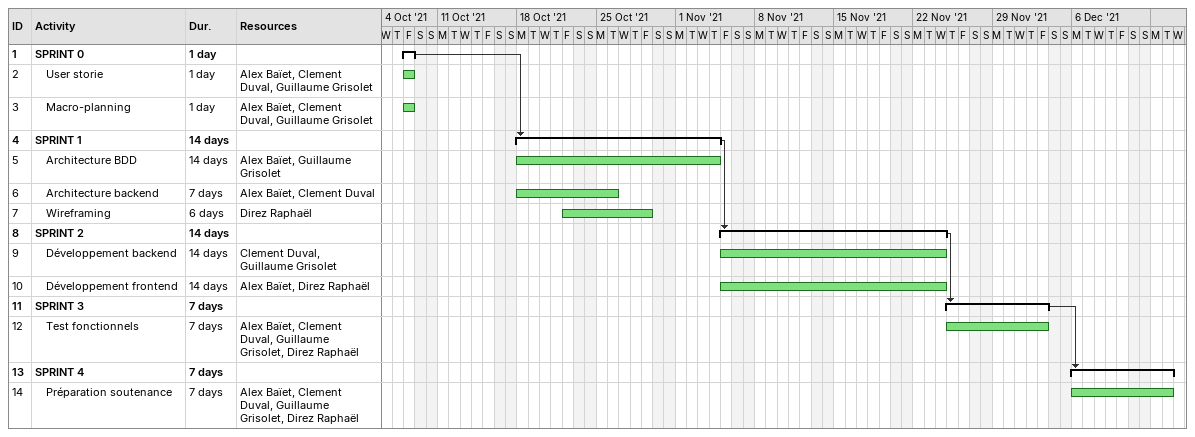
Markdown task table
| ID | Level | Task | Duration | Start | Finish | Predecessors | Resources |
|---|---|---|---|---|---|---|---|
| 1 | 1 | **SPRINT 0** | 1d | 2021-10-08 | 2021-10-08 |  |  |
| 2 | 2 | User storie | 1d | 2021-10-08 | 2021-10-08 |  | Alex Baïet, Clement Duval, Guillaume Grisolet |
| 3 | 2 | Macro-planning | 1d | 2021-10-08 | 2021-10-08 |  | Alex Baïet, Clement Duval, Guillaume Grisolet |
| 4 | 1 | **SPRINT 1** | 14d | 2021-10-18 | 2021-11-04 | 1 |  |
| 5 | 2 | Architecture BDD | 14d | 2021-10-18 | 2021-11-04 |  | Alex Baïet, Guillaume Grisolet |
| 6 | 2 | Architecture backend | 7d | 2021-10-18 | 2021-10-26 |  | Alex Baïet, Clement Duval |
| 7 | 2 | Wireframing | 6d | 2021-10-22 | 2021-10-29 |  | Direz Raphaël |
| 8 | 1 | **SPRINT 2** | 14d | 2021-11-05 | 2021-11-24 | 4 |  |
| 9 | 2 | Développement backend | 14d | 2021-11-05 | 2021-11-24 |  | Clement Duval, Guillaume Grisolet |
| 10 | 2 | Développement frontend | 14d | 2021-11-05 | 2021-11-24 |  | Alex Baïet, Direz Raphaël |
| 11 | 1 | **SPRINT 3** | 7d | 2021-11-25 | 2021-12-03 | 8 |  |
| 12 | 2 | Test fonctionnels | 7d | 2021-11-25 | 2021-12-03 |  | Alex Baïet, Clement Duval, Guillaume Grisolet, Direz Raphaël |
| 13 | 1 | **SPRINT 4** | 7d | 2021-12-06 | 2021-12-14 | 11 |  |
| 14 | 2 | Préparation soutenance | 7d | 2021-12-06 | 2021-12-14 |  | Alex Baïet, Clement Duval, Guillaume Grisolet, Direz Raphaël |
